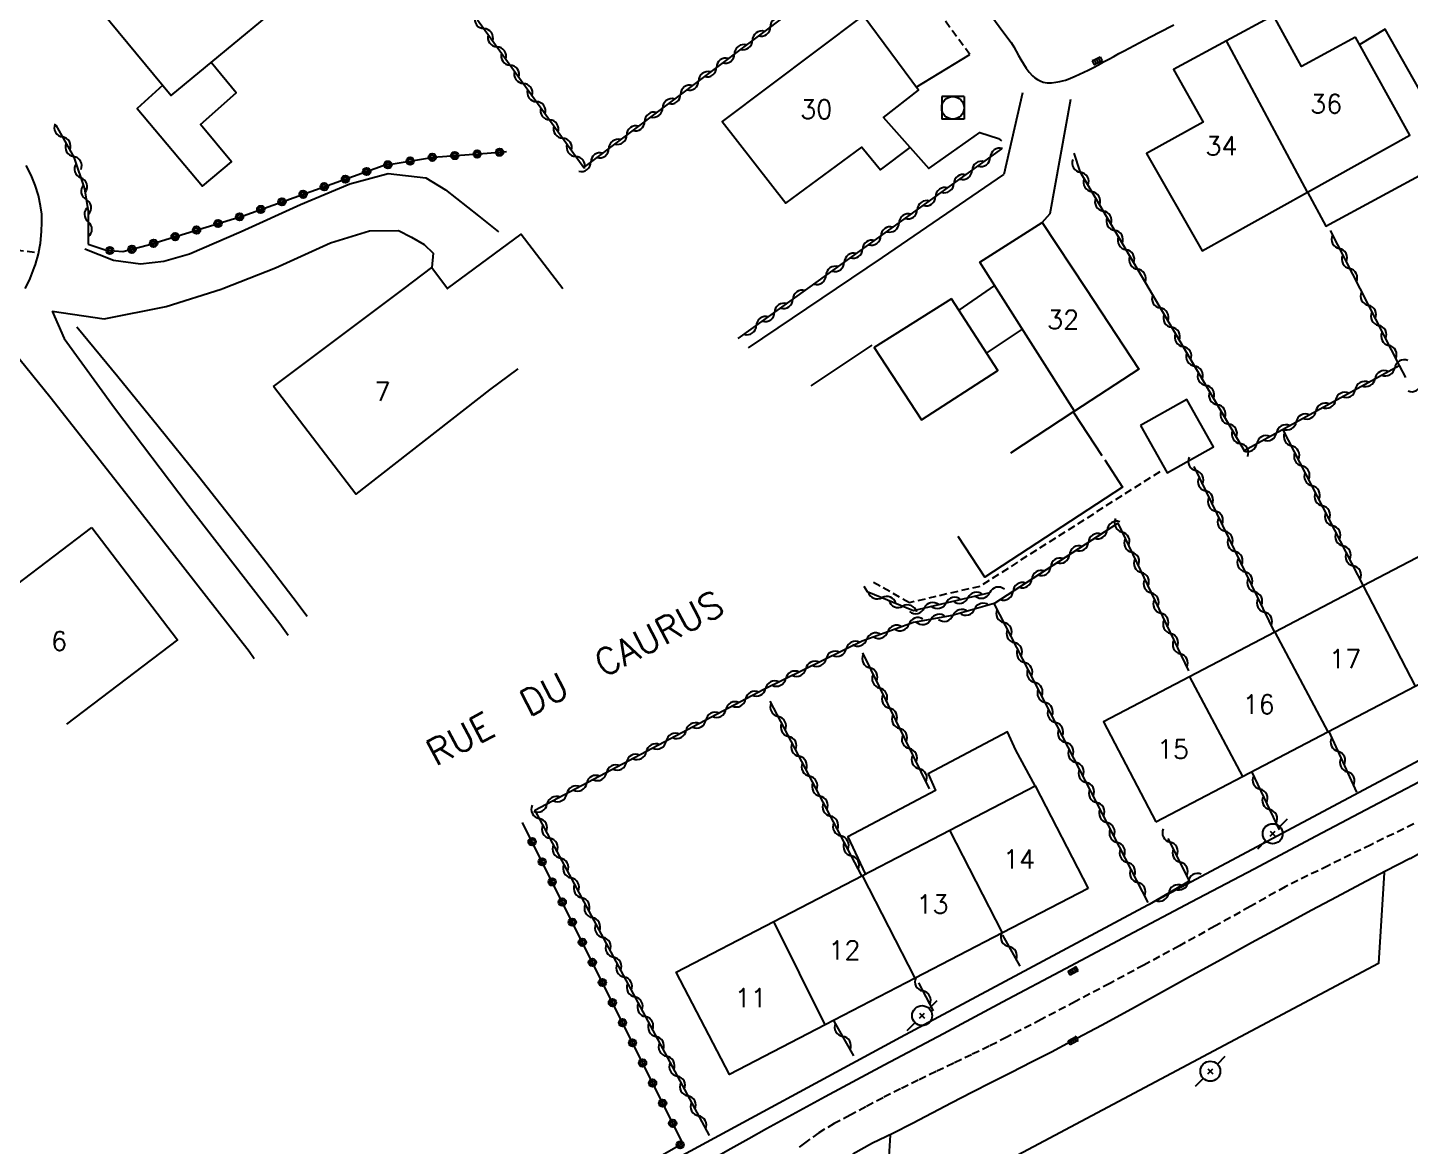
# Model space of a CAD drawing. Header units: millimetres. Extents: x 146997 to 148001, y 141998 to 143001.
# Drawn here: x 147377.2 to 147469.5, y 142113.8 to 142188.4 of the extents above; entities that cross this region are included whole.
import ezdxf
from ezdxf.enums import TextEntityAlignment as Align

# ---------------------------------------------------------------- set-up
doc = ezdxf.new("R2010")
doc.units = ezdxf.units.MM
doc.linetypes.add('DASHED', pattern=[0.75, 0.5, -0.25])
doc.layers.get('0').update_dxf_attribs({"linetype": 'CONTINUOUS'})
for name, color, linetype in [('W0001', 6, 'DASHED'), ('W0006', 2, 'CONTINUOUS'), ('W0008', 7, 'CONTINUOUS'), ('W0014', 7, 'CONTINUOUS'), ('W0017', 7, 'CONTINUOUS'), ('W0101', 7, 'CONTINUOUS'), ('W0104', 1, 'CONTINUOUS'), ('W0112', 1, 'DASHED'), ('W0300', 7, 'CONTINUOUS'), ('W0310', 3, 'CONTINUOUS'), ('W0323', 7, 'CONTINUOUS'), ('W0401', 7, 'CONTINUOUS'), ('W0420', 7, 'CONTINUOUS'), ('W0473', 7, 'CONTINUOUS'), ('W0989', 7, 'CONTINUOUS'), ('W0991', 7, 'CONTINUOUS'), ('W1102', 7, 'CONTINUOUS')]:
    doc.layers.add(name, color=color, linetype=linetype)
doc.styles.get("Standard").update_dxf_attribs({"font": 'romans.shx', "width": 0.85})

# ---------------------------------------------------------------- blocks, each defined once
blk = doc.blocks.new('T473')
for p, q in [((0.500001, 0.500001), (1.000002, 1.000002)), ((-0.166667, 0.166667), (0.166667, -0.166667)), ((-0.166667, -0.166667), (0.166667, 0.166667)), ((-1.000002, -1.000002), (-0.500001, -0.500001))]:
    blk.add_line(p, q)
blk.add_ellipse((0, 0), major_axis=(0.471405, 0.471405), ratio=1, start_param=5.497787144, end_param=11.780972451)
blk = doc.blocks.new('T401')
for p, q in [((-0.3, 0.3), (0, 0.3)), ((-0.3, -0.25), (-0.3, 0.3)), ((-0.3, 0.15), (0, 0.15)), ((-0.3, 0), (0, 0)), ((0, 0.3), (0, -0.25)), ((-0.3, -0.15), (0, -0.15)), ((-0.3, -0.25), (-0.3, -0.3)), ((-0.3, -0.3), (0, -0.3)), ((0, -0.3), (0, -0.25))]:
    blk.add_line(p, q)
blk = doc.blocks.new('T420')
for p, q in [((0.75, 0.75), (-0.75, 0.75)), ((-0.75, 0.75), (-0.75, -0.75)), ((0.75, 0.75), (0.75, -0.75)), ((0.75, -0.75), (-0.75, -0.75))]:
    blk.add_line(p, q)
blk.add_ellipse((0, 0), major_axis=(-0.53, 0.53), ratio=1, start_param=3.926991, end_param=10.210176)
blk = doc.blocks.new('t323o')
at = {"color": 0, "linetype": 'Continuous'}
for radius in [0.25, 0.15]:
    blk.add_circle((0, 0), radius, dxfattribs=at)
blk = doc.blocks.new('t310o')
at = {"color": 0, "linetype": 'Continuous'}
for centre, start, end in [((-0.5, 0.375), 216.8699, 323.1304), ((0.5, -0.375), 36.8699, 143.1303)]:
    blk.add_arc(centre, 0.625, start, end, dxfattribs=at)

msp = doc.modelspace()

# ---------------------------------------------------------------- linework, layer by layer
at = {"layer": 'W0001'}
for points in [[(147377.673, 142173.405), (147375.514, 142173.692)], [(147469.709, 142135.28), (147466.846, 142133.886), (147463.985, 142132.486), (147461.128, 142131.08), (147458.78, 142129.755), (147456.424, 142128.443), (147454.062, 142127.143), (147451.693, 142125.855), (147449.415, 142124.631), (147447.131, 142123.418), (147444.84, 142122.219), (147442.54, 142121.036), (147441.368, 142120.448), (147440.189, 142119.874), (147439.006, 142119.307), (147437.822, 142118.744), (147436.64, 142118.177), (147435.462, 142117.599), (147434.291, 142117.007), (147433.131, 142116.394), (147432.086, 142115.839), (147431.037, 142115.279), (147430.011, 142114.671), (147429.04, 142113.98), (147428.699, 142113.694)]]:
    msp.add_lwpolyline(points, dxfattribs=at)
at = {"layer": 'W0006'}
msp.add_lwpolyline([(147467.726, 142132.023), (147467.356, 142125.965), (147434.416, 142108.454), (147434.787, 142114.509)], dxfattribs=at)
at = {"layer": 'W0008'}
for points in [[(147469.464, 142132.978), (147467.815, 142132.13), (147466.175, 142131.265), (147464.54, 142130.392), (147462.905, 142129.519), (147460.889, 142128.436), (147458.88, 142127.342), (147456.875, 142126.238), (147454.873, 142125.131), (147452.871, 142124.024), (147450.865, 142122.922), (147448.855, 142121.828), (147446.838, 142120.748), (147445.518, 142120.055), (147444.193, 142119.373), (147442.865, 142118.698), (147441.534, 142118.026), (147440.205, 142117.353), (147438.879, 142116.673), (147437.557, 142115.983), (147436.243, 142115.28), (147434.931, 142114.616), (147433.586, 142113.972), (147432.272, 142113.241)], [(147469.464, 142132.978), (147470.019, 142133.288)]]:
    msp.add_lwpolyline(points, dxfattribs=at)
at = {"layer": 'W0014'}
for points in [[(147441.604, 142189.07), (147442.224, 142188.244), (147442.829, 142187.407), (147443.01, 142187.133), (147443.177, 142186.849), (147443.335, 142186.561), (147443.491, 142186.273), (147443.657, 142185.986), (147443.838, 142185.706), (147444.041, 142185.44), (147444.269, 142185.195), (147444.422, 142185.062), (147444.588, 142184.945), (147444.769, 142184.85), (147444.962, 142184.782), (147445.244, 142184.735), (147445.528, 142184.734), (147445.808, 142184.764), (147446.083, 142184.808), (147446.27, 142184.851), (147446.451, 142184.91), (147446.629, 142184.978), (147446.806, 142185.048), (147447.103, 142185.17), (147447.395, 142185.302), (147447.685, 142185.439), (147447.973, 142185.58), (147448.32, 142185.755), (147448.664, 142185.934), (147449.006, 142186.117), (147449.347, 142186.303), (147449.688, 142186.49), (147450.028, 142186.676), (147450.369, 142186.862), (147450.711, 142187.045), (147451.701, 142187.567), (147452.693, 142188.085), (147453.686, 142188.601)], [(147377.046, 142171), (147377.22, 142171.336), (147377.379, 142171.68), (147377.525, 142172.028), (147377.661, 142172.381), (147377.742, 142172.611), (147377.814, 142172.844), (147377.879, 142173.08), (147377.936, 142173.317), (147377.985, 142173.556), (147378.028, 142173.796), (147378.064, 142174.037), (147378.094, 142174.279), (147378.145, 142174.836), (147378.169, 142175.397), (147378.153, 142175.959), (147378.084, 142176.518), (147377.93, 142177.219), (147377.719, 142177.905), (147377.448, 142178.57), (147377.115, 142179.207)], [(147475.617, 142140.995), (147471.474, 142138.816), (147467.332, 142136.635), (147463.192, 142134.452), (147459.052, 142132.266), (147454.851, 142130.046), (147450.65, 142127.826), (147446.452, 142125.601), (147442.257, 142123.37), (147438.313, 142121.272), (147434.369, 142119.175), (147430.432, 142117.064), (147426.511, 142114.924), (147425.323, 142114.264), (147424.139, 142113.597), (147422.959, 142112.923), (147421.783, 142112.242)], [(147470.103, 142139.523), (147454.494, 142131.208), (147435.446, 142121.031), (147420.079, 142112.709)]]:
    msp.add_lwpolyline(points, dxfattribs=at)
at = {"layer": 'W0017'}
for points in [[(147436.508, 142184.432), (147440.089, 142186.618)], [(147436.108, 142180.404), (147437.349, 142179.009), (147440.736, 142181.414), (147441.999, 142181.006), (147442.194, 142180.86)], [(147381.041, 142173.655), (147382.941, 142172.892), (147384.752, 142172.655), (147386.308, 142172.828), (147388.024, 142173.315), (147391.47, 142174.8), (147395.411, 142176.607), (147398.716, 142177.985), (147401.265, 142178.669), (147403.786, 142178.394), (147405.093, 142177.581), (147407.293, 142175.842), (147408.623, 142174.778)], [(147390.245, 142171), (147393.757, 142172.371), (147397.416, 142174.055), (147400.028, 142174.848), (147401.95, 142174.867), (147402.827, 142174.438), (147403.682, 142173.93), (147404.265, 142173.351), (147404.19, 142172.395)], [(147378.858, 142169.481), (147382.33, 142168.985), (147386.464, 142169.793), (147390.122, 142170.952), (147390.245, 142171)], [(147378.858, 142169.481), (147379.644, 142167.668), (147383.007, 142163.037), (147387.921, 142156.544), (147394.049, 142148.645), (147394.607, 142147.88)], [(147392.333, 142146.282), (147391.998, 142146.79), (147384.021, 142157.016), (147378.689, 142163.779), (147376.33, 142166.697), (147376.21, 142166.729)]]:
    msp.add_lwpolyline(points, dxfattribs=at)
at = {"layer": 'W0101'}
for points in [[(147390.923, 142200.4), (147380.364, 142191.658), (147386.8, 142183.884), (147397.359, 142192.626)], [(147432.953, 142189.212), (147423.547, 142182.139), (147427.812, 142176.705), (147432.873, 142180.436), (147434.108, 142178.924), (147436.108, 142180.404), (147434.324, 142182.415), (147436.66, 142184.228)]]:
    msp.add_lwpolyline(points, close=True, dxfattribs=at)
for points in [[(147465.818, 142187.772), (147462.198, 142185.809), (147460.337, 142189.215), (147457.2, 142187.521)], [(147457.2, 142187.521), (147453.661, 142185.61), (147455.656, 142182.105), (147451.859, 142180.013), (147455.578, 142173.516), (147462.607, 142177.436)], [(147462.607, 142177.436), (147469.425, 142181.238), (147465.818, 142187.772)], [(147441.858, 142171), (147440.745, 142172.751), (147444.914, 142175.407)], [(147444.914, 142175.407), (147447.816, 142171)], [(147405.221, 142170.998), (147410.154, 142174.628), (147412.921, 142171)], [(147402.331, 142171), (147404.19, 142172.395), (147405.221, 142170.998)], [(147393.621, 142164.462), (147402.331, 142171)], [(147447.816, 142171), (147451.355, 142165.627), (147447.064, 142162.807), (147441.858, 142171)], [(147409.92, 142165.647), (147408.036, 142164.236), (147399.11, 142157.274), (147393.621, 142164.462)], [(147376.479, 142140.768), (147371.43, 142147.399), (147381.49, 142155.058)], [(147381.49, 142155.058), (147387.203, 142147.554), (147379.812, 142141.927)], [(147469.793, 142144.464), (147475.405, 142147.398), (147471.914, 142154.076), (147466.326, 142151.154)], [(147466.326, 142151.154), (147460.43, 142148.071)], [(147460.43, 142148.071), (147454.74, 142145.096)], [(147454.74, 142145.096), (147448.994, 142142.092), (147452.485, 142135.414)], [(147463.963, 142141.415), (147469.793, 142144.464)], [(147458.268, 142138.438), (147463.963, 142141.415)], [(147452.485, 142135.414), (147458.268, 142138.438)], [(147438.741, 142134.865), (147444.428, 142137.817), (147447.979, 142130.976)], [(147432.914, 142131.84), (147438.741, 142134.865)], [(147427.004, 142128.772), (147432.914, 142131.84)], [(147447.979, 142130.976), (147442.267, 142128.011)], [(147430.42, 142121.861), (147424.043, 142118.551), (147420.492, 142125.392), (147427.004, 142128.772)], [(147442.267, 142128.011), (147436.423, 142124.977)], [(147436.423, 142124.977), (147430.42, 142121.861)]]:
    msp.add_lwpolyline(points, dxfattribs=at)
at = {"layer": 'W0104'}
for points in [[(147462.607, 142177.436), (147463.825, 142175.165), (147470.9, 142178.98), (147471.575, 142179.972), (147471.74, 142181.157), (147471.2, 142182.293), (147467.797, 142188.311), (147466.089, 142187.281)], [(147386.24, 142184.56), (147384.522, 142183.017), (147388.879, 142177.826), (147390.826, 142179.451), (147388.746, 142181.945), (147391.138, 142184.062), (147389.458, 142186.085)], [(147443.583, 142184.049), (147442.338, 142178.609)], [(147444.914, 142175.407), (147445.432, 142176.013), (147446.819, 142183.635)], [(147431.187, 142171), (147434.261, 142173.067), (147442.338, 142178.609)], [(147405.215, 142171), (147405.22, 142170.993), (147405.23, 142171)], [(147425.304, 142167.044), (147431.187, 142171)], [(147441.441, 142171), (147439.337, 142169.559)], [(147441.731, 142171.199), (147441.441, 142171)], [(147441.2, 142166.688), (147443.582, 142168.287)], [(147433.534, 142167.228), (147429.477, 142164.515)], [(147442.805, 142160.033), (147446.984, 142162.767), (147448.885, 142159.862)], [(147449.08, 142159.562), (147450.271, 142157.742), (147441.085, 142151.732), (147439.309, 142154.447)], [(147444.428, 142137.817), (147443.157, 142140.186), (147442.581, 142141.422), (147437.297, 142138.606), (147437.786, 142137.511), (147431.938, 142134.406), (147433.105, 142131.939)]]:
    msp.add_lwpolyline(points, dxfattribs=at)
for points in [[(147438.848, 142170.312), (147433.705, 142167.059), (147436.861, 142162.238), (147441.953, 142165.527)], [(147451.462, 142161.864), (147453.234, 142158.699), (147456.329, 142160.432), (147454.557, 142163.597)]]:
    msp.add_lwpolyline(points, close=True, dxfattribs=at)
at = {"layer": 'W0112'}
for points in [[(147440.089, 142186.618), (147435.966, 142192.212)], [(147452.747, 142158.776), (147440.743, 142151.128), (147436.044, 142150.033), (147433.566, 142151.44)]]:
    msp.add_lwpolyline(points, dxfattribs=at)
at = {"layer": 'W0300'}
msp.add_lwpolyline([(147380.504, 142168.435), (147383.229, 142165.134), (147385.932, 142161.814), (147388.61, 142158.475), (147391.266, 142155.117), (147393.098, 142152.768), (147394.915, 142150.408), (147395.872, 142149.144)], dxfattribs=at)
at = {"layer": 'W0310'}
for points in [[(147407.238, 142188.93), (147414.315, 142179.079), (147433.955, 142193.879)], [(147379.089, 142181.903), (147380.307, 142179.768), (147381.007, 142177.651), (147381.252, 142176.142), (147381.262, 142173.951)], [(147429.266, 142171), (147442.217, 142180.313)], [(147447.023, 142180.04), (147447.425, 142178.814), (147452.025, 142171)], [(147464.116, 142174.871), (147466.097, 142171)], [(147424.615, 142167.656), (147429.266, 142171)], [(147452.025, 142171), (147458.387, 142160.192), (147468.72, 142165.873), (147469.141, 142165.055)], [(147466.097, 142171), (147468.72, 142165.873)], [(147466.349, 142151.166), (147460.971, 142161.613)], [(147455.014, 142159.132), (147460.398, 142148.055)], [(147441.704, 142149.976), (147449.949, 142155.347), (147454.662, 142145.494)], [(147433.001, 142151.144), (147433.235, 142150.78), (147436.317, 142149.51), (147441.428, 142150.711)], [(147441.704, 142149.976), (147438.911, 142149.18), (147436.321, 142148.716), (147432.885, 142147.474), (147426.337, 142144.251), (147411.066, 142136.161), (147422.681, 142114.481)], [(147451.968, 142130.035), (147441.704, 142149.976)], [(147432.908, 142146.696), (147437.367, 142137.608)], [(147432.865, 142131.815), (147426.758, 142143.461)], [(147464.03, 142141.45), (147465.881, 142137.389)], [(147460.731, 142134.877), (147458.892, 142138.764)], [(147452.058, 142129.915), (147454.739, 142131.474), (147453.317, 142134.305)], [(147442.252, 142127.862), (147443.406, 142125.782)], [(147436.653, 142124.666), (147437.643, 142122.807)], [(147432.345, 142119.792), (147431.021, 142122.118)]]:
    msp.add_lwpolyline(points, dxfattribs=at)
at = {"layer": 'W0323'}
for points in [[(147381.262, 142173.951), (147382.447, 142173.56), (147383.576, 142173.461), (147385.269, 142173.913), (147391.587, 142175.854), (147400.945, 142179.206), (147404.302, 142179.772), (147407.871, 142180.025), (147409.162, 142180.135)], [(147420.922, 142113.957), (147410.233, 142135.374)], [(147420.922, 142113.957), (147397.327, 142100.437)]]:
    msp.add_lwpolyline(points, dxfattribs=at)
at = {"layer": 'W1102'}
for points in [[(147462.607, 142177.436), (147457.2, 142187.521)], [(147466.326, 142151.154), (147469.793, 142144.464)], [(147460.43, 142148.071), (147463.963, 142141.415)], [(147454.74, 142145.096), (147458.268, 142138.438)], [(147442.267, 142128.011), (147438.741, 142134.865)], [(147436.423, 142124.977), (147432.914, 142131.84)], [(147430.42, 142121.861), (147427.004, 142128.772)]]:
    msp.add_lwpolyline(points, dxfattribs=at)

# ---------------------------------------------------------------- block references
at = {"layer": 'W0310'}
for p, rotation in [((147407.659, 142188.344), 305.6936261272256), ((147426.767, 142188.463), 37.00036926697147), ((147425.569, 142187.56), 37.00036926697147), ((147408.534, 142187.126), 305.6936261272256), ((147424.371, 142186.657), 37.00036926697147), ((147409.409, 142185.907), 305.6936261272256), ((147423.173, 142185.754), 37.00036926697147), ((147410.285, 142184.689), 305.6936261272256), ((147421.976, 142184.852), 37.00036926697147), ((147420.778, 142183.949), 37.00036926697147), ((147411.16, 142183.471), 305.6936261272256), ((147419.58, 142183.046), 37.00036926697147), ((147412.035, 142182.253), 305.6936261272256), ((147418.382, 142182.144), 37.00036926697147), ((147379.539, 142181.115), 299.7044038897756), ((147412.91, 142181.035), 305.6936261272256), ((147417.184, 142181.241), 37.00036926697147), ((147380.282, 142179.812), 299.7044038897756), ((147415.986, 142180.338), 37.00036926697147), ((147413.785, 142179.816), 305.6936261272256), ((147414.788, 142179.435), 37.00036926697147), ((147441.444, 142179.757), 35.71922203006798), ((147380.762, 142178.392), 288.2968086495695), ((147440.226, 142178.881), 35.71922203006798), ((147447.459, 142178.756), 300.483559331246), ((147439.008, 142178.006), 35.71922203006798), ((147448.22, 142177.463), 300.483559331246), ((147381.122, 142176.941), 279.2220251543297), ((147437.791, 142177.13), 35.71922203006798), ((147448.981, 142176.171), 300.483559331246), ((147381.255, 142175.451), 270.2615033389201), ((147436.573, 142176.254), 35.71922203006798), ((147434.137, 142174.503), 35.71922203006798), ((147435.355, 142175.379), 35.71922203006798), ((147449.742, 142174.878), 300.483559331246), ((147432.919, 142173.627), 35.71922203006798), ((147450.503, 142173.585), 300.483559331246), ((147464.73, 142173.671), 297.0974302664938), ((147431.701, 142172.751), 35.71922203006798), ((147430.484, 142171.876), 35.71922203006798), ((147451.264, 142172.293), 300.483559331246), ((147465.413, 142172.335), 297.0974302664938), ((147428.268, 142170.283), 35.7192220300437), ((147452.786, 142169.707), 300.4835593311764), ((147466.67, 142169.879), 297.0974302665556), ((147427.051, 142169.407), 35.7192220300437), ((147425.833, 142168.531), 35.7192220300437), ((147453.547, 142168.415), 300.4835593311764), ((147467.353, 142168.544), 297.0974302665556), ((147454.308, 142167.122), 300.4835593311764), ((147468.037, 142167.208), 297.0974302665556), ((147455.069, 142165.829), 300.4835593311764), ((147468.428, 142165.712), 28.8016400763445), ((147455.829, 142164.537), 300.4835593311764), ((147467.114, 142164.99), 28.8016400763445), ((147470.19, 142164.666), 210.0012284642548), ((147456.59, 142163.244), 300.4835593311764), ((147464.485, 142163.544), 28.8016400763445), ((147465.799, 142164.267), 28.8016400763445), ((147463.17, 142162.822), 28.8016400763445), ((147457.351, 142161.951), 300.4835593311764), ((147461.856, 142162.099), 28.8016400763445), ((147458.112, 142160.659), 300.4835593311764), ((147460.541, 142161.376), 28.8016400763445), ((147461.543, 142160.502), 117.2389084989224), ((147459.227, 142160.654), 28.8016400763445), ((147455.152, 142158.848), 295.9221703255969), ((147462.23, 142159.168), 117.2389084989224), ((147462.916, 142157.834), 117.2389084989224), ((147455.808, 142157.499), 295.9221703255969), ((147456.464, 142156.149), 295.9221703255969), ((147463.603, 142156.501), 117.2389084989224), ((147464.289, 142155.167), 117.2389084989224), ((147449.245, 142154.888), 33.08123093180161), ((147450.234, 142154.752), 295.5632572996296), ((147457.119, 142154.8), 295.9221703255969), ((147447.988, 142154.07), 33.08123093180161), ((147450.881, 142153.399), 295.5632572996296), ((147457.775, 142153.451), 295.9221703255969), ((147464.976, 142153.833), 117.2389084989224), ((147445.475, 142152.432), 33.08123093180161), ((147446.731, 142153.251), 33.08123093180161), ((147458.431, 142152.102), 295.9221703255969), ((147465.662, 142152.5), 117.2389084989224), ((147444.218, 142151.613), 33.08123093180161), ((147451.528, 142152.045), 295.5632572996296), ((147442.961, 142150.795), 33.08123093180161), ((147452.176, 142150.692), 295.5632572996296), ((147459.087, 142150.753), 295.9221703255969), ((147434.222, 142150.373), 337.6049061915697), ((147435.608, 142149.802), 337.6049061915697), ((147438.491, 142150.021), 13.22364818293165), ((147439.952, 142150.364), 13.22364818293165), ((147441.412, 142150.707), 13.22364818293165), ((147452.823, 142149.339), 295.5632572996296), ((147459.742, 142149.404), 295.9221703255969), ((147437.031, 142149.678), 13.22364818293165), ((147438.95, 142149.191), 195.9074570655781), ((147440.392, 142149.602), 195.9074570655781), ((147442.357, 142148.707), 117.2357145703093), ((147434.601, 142148.094), 199.8732419591849), ((147436.012, 142148.604), 199.8732419591849), ((147437.474, 142148.923), 190.1568258844131), ((147453.47, 142147.986), 295.5632572996296), ((147431.831, 142146.955), 206.2069352749025), ((147433.191, 142147.584), 199.8732419591849), ((147443.044, 142147.373), 117.2357145703093), ((147454.117, 142146.633), 295.5632572996296), ((147430.485, 142146.293), 206.2069352749025), ((147433.403, 142145.688), 296.1347397398861), ((147443.73, 142146.039), 117.2357145703093), ((147429.139, 142145.63), 206.2069352749025), ((147426.447, 142144.305), 206.2069352749025), ((147427.793, 142144.968), 206.2069352749025), ((147434.063, 142144.341), 296.1347397398861), ((147444.417, 142144.706), 117.2357145703093), ((147425.12, 142143.606), 207.9129558960356), ((147434.724, 142142.995), 296.1347397398861), ((147445.103, 142143.372), 117.2357145703093), ((147423.795, 142142.904), 207.9129558960356), ((147427.292, 142142.442), 117.6718899932325), ((147445.79, 142142.038), 117.2357145703093), ((147421.144, 142141.5), 207.9129558960356), ((147422.469, 142142.202), 207.9129558960356), ((147427.989, 142141.114), 117.6718899932325), ((147435.385, 142141.648), 296.1347397398861), ((147419.818, 142140.798), 207.9129558960356), ((147436.046, 142140.301), 296.1347397398861), ((147446.476, 142140.705), 117.2357145703093), ((147464.637, 142140.119), 294.5034541404964), ((147418.493, 142140.095), 207.9129558960356), ((147428.685, 142139.786), 117.6718899932325), ((147447.163, 142139.371), 117.2357145703093), ((147415.842, 142138.691), 207.9129558960356), ((147417.167, 142139.393), 207.9129558960356), ((147429.382, 142138.457), 117.6718899932325), ((147436.706, 142138.955), 296.1347397398861), ((147465.259, 142138.754), 294.5034541404964), ((147414.516, 142137.989), 207.9129558960356), ((147447.849, 142138.037), 117.2357145703093), ((147459.448, 142137.589), 115.3195574012591), ((147413.191, 142137.287), 207.9129558960356), ((147430.079, 142137.129), 117.6718899932325), ((147448.536, 142136.703), 117.2357145703093), ((147411.347, 142135.636), 298.1800568538012), ((147411.865, 142136.584), 207.9129558960356), ((147430.775, 142135.8), 117.6718899932325), ((147460.09, 142136.233), 115.3195574012591), ((147449.222, 142135.37), 117.2357145703093), ((147412.056, 142134.314), 298.1800568538012), ((147431.472, 142134.472), 117.6718899932325), ((147449.909, 142134.036), 117.2357145703093), ((147453.438, 142134.064), 116.6701957699963), ((147412.764, 142132.992), 298.1800568538012), ((147432.168, 142133.143), 117.6718899932325), ((147454.111, 142132.724), 116.6701957699963), ((147450.595, 142132.702), 117.2357145703093), ((147413.472, 142131.67), 298.1800568538012), ((147451.282, 142131.369), 117.2357145703093), ((147454.651, 142131.423), 30.17797716823925), ((147414.181, 142130.347), 298.1800568538012), ((147453.355, 142130.669), 30.17797716823925), ((147414.889, 142129.025), 298.1800568538012), ((147415.597, 142127.703), 298.1800568538012), ((147416.306, 142126.381), 298.1800568538012), ((147442.678, 142127.094), 299.021850288043), ((147417.014, 142125.059), 298.1800568538012), ((147417.722, 142123.736), 298.1800568538012), ((147436.938, 142124.131), 298.0372821607614), ((147418.431, 142122.414), 298.1800568538012), ((147419.139, 142121.092), 298.1800568538012), ((147431.603, 142121.096), 119.649291059124), ((147419.848, 142119.77), 298.1800568538012), ((147420.556, 142118.448), 298.1800568538012), ((147421.264, 142117.125), 298.1800568538012), ((147421.973, 142115.803), 298.1800568538012)]:
    msp.add_blockref('t310o', p, dxfattribs=dict(at, rotation=rotation))
at = {"layer": 'W0323'}
for p, rotation in [((147404.216, 142179.757), 9.570228947298075), ((147405.711, 142179.872), 4.054811986943786), ((147407.207, 142179.978), 4.054811986943786), ((147408.703, 142180.096), 4.873386066798239), ((147399.831, 142178.807), 19.70733091512328), ((147401.257, 142179.259), 9.570228947298075), ((147402.737, 142179.508), 9.570228947298075), ((147397.007, 142177.795), 19.70733091512328), ((147398.419, 142178.301), 19.70733091512328), ((147394.183, 142176.784), 19.70733091512328), ((147395.595, 142177.29), 19.70733091512328), ((147392.77, 142176.278), 19.70733091512328), ((147389.921, 142175.342), 17.07787262890119), ((147391.355, 142175.783), 17.07787262890119), ((147385.619, 142174.021), 17.07787262890119), ((147387.053, 142174.461), 17.07787262890119), ((147388.487, 142174.902), 17.07787262890119), ((147382.698, 142173.538), 354.9886533249736), ((147384.174, 142173.621), 14.94826701876716), ((147410.874, 142134.089), 116.5233021157719), ((147411.544, 142132.747), 116.5233021157719), ((147412.214, 142131.405), 116.5233021157719), ((147412.884, 142130.063), 116.5233021157719), ((147413.554, 142128.72), 116.5233021157719), ((147414.224, 142127.378), 116.5233021157719), ((147414.893, 142126.036), 116.5233021157719), ((147415.563, 142124.694), 116.5233021157719), ((147416.233, 142123.352), 116.5233021157719), ((147416.903, 142122.01), 116.5233021157719), ((147417.573, 142120.668), 116.5233021157719), ((147418.243, 142119.326), 116.5233021157719), ((147418.912, 142117.983), 116.5233021157719), ((147419.582, 142116.641), 116.5233021157719), ((147420.252, 142115.299), 116.5233021157719), ((147420.753, 142113.86), 209.8133468773075)]:
    msp.add_blockref('t323o', p, dxfattribs=dict(at, rotation=rotation))
at = {"layer": 'W0401'}
for p, rotation in [((147448.644, 142186.062), 297.9298226344304), ((147446.894, 142125.591), 117.9481225324497), ((147446.904, 142120.946), 117.9797599686852)]:
    msp.add_blockref('T401', p, dxfattribs=dict(at, rotation=rotation))
at = {"layer": 'W0420'}
msp.add_blockref('T420', (147438.95, 142183.062), dxfattribs=at)
at = {"layer": 'W0473'}
for p in [(147460.284, 142134.621), (147436.893, 142122.482), (147456.125, 142118.772)]:
    msp.add_blockref('T473', p, dxfattribs=at)

# ---------------------------------------------------------------- texts
at = {"layer": 'W0989'}
msp.add_text('RUE  DU  CAURUS  ', height=1.75, rotation=27.9513, dxfattribs=at).set_placement((147404.438, 142139.09))
at = {"layer": 'W0991'}
for s, p in [('30', (147429.831, 142182.959)), ('36', (147463.861, 142183.325)), ('34', (147456.865, 142180.518)), ('32', (147446.305, 142168.926)), ('7', (147400.889, 142164.137)), ('6', (147379.316, 142147.476)), ('17', (147465.114, 142146.285)), ('16', (147459.351, 142143.255)), ('15', (147453.63, 142140.255)), ('14', (147443.359, 142132.914)), ('13', (147437.589, 142129.921)), ('12', (147431.709, 142126.851)), ('11', (147425.46, 142123.662))]:
    msp.add_text(s, height=1.25, dxfattribs=at).set_placement(p, align=Align.MIDDLE_CENTER)

doc.saveas('drawing.dxf')
